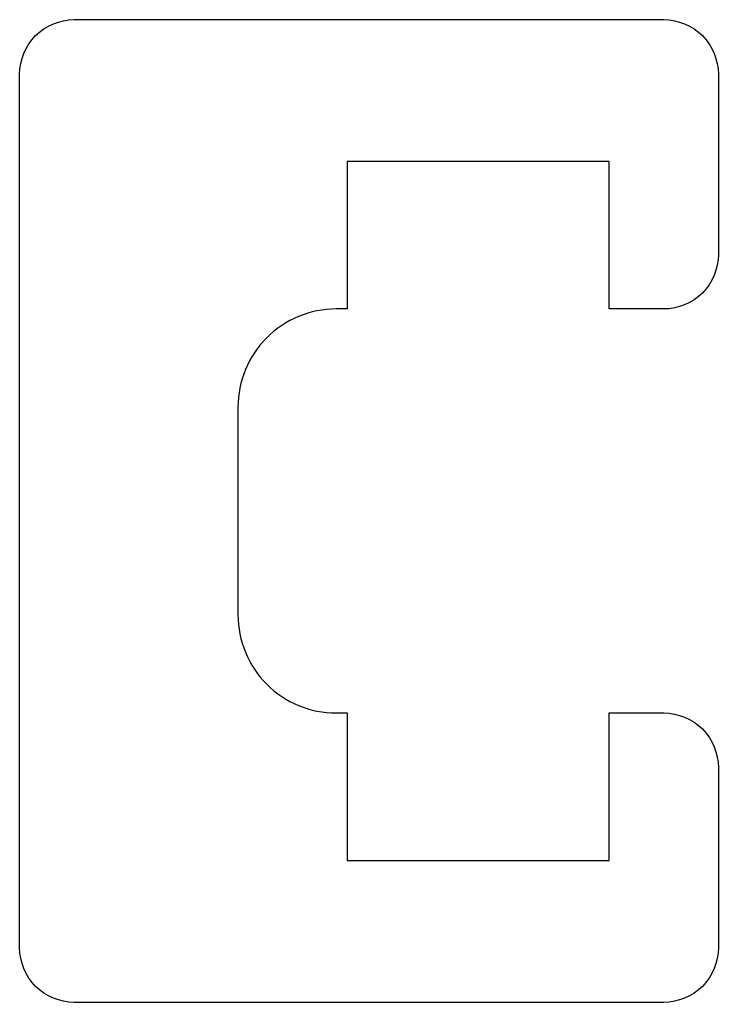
# Model space of a CAD drawing. Extents: x 243.1 to 275.1, y 225.7 to 270.7.
import ezdxf

# ---------------------------------------------------------------- set-up
doc = ezdxf.new("R2010")
doc.units = 0
doc.layers.add('ANA', color=220, linetype='CONTINUOUS')

msp = doc.modelspace()

# ---------------------------------------------------------------- linework, layer by layer
at = {"layer": 'ANA'}
msp.add_lwpolyline([(253.102, 243.469, 0.414214), (257.602, 238.969), (258.102, 238.969), (258.102, 232.219), (270.102, 232.219), (270.102, 238.969), (272.602, 238.969, -0.414214), (275.102, 236.469), (275.102, 228.219, -0.414214), (272.602, 225.719), (245.602, 225.719, -0.414214), (243.102, 228.219), (243.102, 248.219), (243.102, 268.219, -0.414214), (245.602, 270.719), (272.602, 270.719, -0.414214), (275.102, 268.219), (275.102, 259.969, -0.414214), (272.602, 257.469), (270.102, 257.469), (270.102, 264.219), (258.102, 264.219), (258.102, 257.469), (257.602, 257.469, 0.414214), (253.102, 252.969), (253.102, 248.219)], format="xyb", close=True, dxfattribs=at)

doc.saveas('drawing.dxf')
